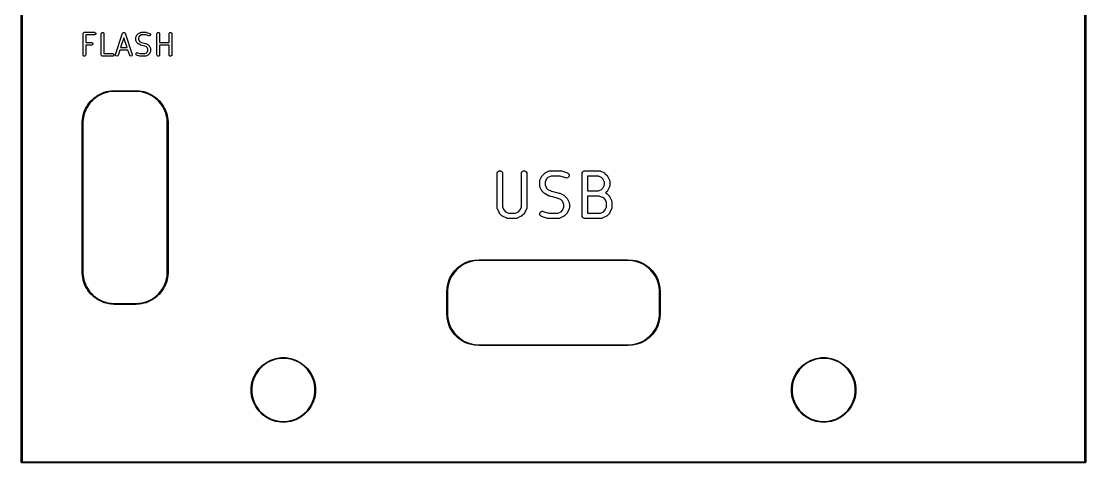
# Model space of a CAD drawing. Header units: inches. Extents: x 3.57 to 5.54, y -5.78 to -1.8.
# Drawn here: x 3.566 to 5.536, y -5.781 to -4.964 of the extents above; entities that cross this region are included whole.
import ezdxf

# ---------------------------------------------------------------- set-up
doc = ezdxf.new("R2010")
doc.units = ezdxf.units.IN
doc.header["$MEASUREMENT"] = 0
doc.layers.add('F.Silkscreen', color=41, linetype='CONTINUOUS', true_color=0xf2eda1)

msp = doc.modelspace()

# ---------------------------------------------------------------- linework, layer by layer
at = {"layer": 'F.Silkscreen', "linetype": 'CONTINUOUS'}
for p, q in [((3.5657, -5.78), (3.5657, -1.8036)), ((3.5672, -1.8044), (3.5672, -5.7793)), ((5.5342, -5.7793), (5.5342, -1.8044)), ((5.5357, -1.8036), (5.5357, -5.78)), ((3.68, -4.9872), (3.6802, -4.9863)), ((3.68, -5.0266), (3.68, -4.9872)), ((3.6802, -4.9863), (3.6815, -4.9849)), ((3.6815, -4.9849), (3.6824, -4.9847)), ((3.6824, -4.9847), (3.7012, -4.9847)), ((3.7012, -4.9897), (3.6849, -4.9897)), ((3.6849, -4.9897), (3.6849, -5.0035)), ((3.6849, -5.0035), (3.6956, -5.0035)), ((3.6956, -5.0035), (3.6965, -5.0037)), ((3.6965, -5.0037), (3.6978, -5.005)), ((3.7012, -4.9847), (3.7021, -4.9849)), ((3.7021, -4.9895), (3.7012, -4.9897)), ((3.7021, -4.9849), (3.7034, -4.9863)), ((3.7034, -4.9882), (3.7021, -4.9895)), ((3.7034, -4.9863), (3.7034, -4.9882)), ((3.7137, -4.9872), (3.7139, -4.9863)), ((3.7137, -5.0266), (3.7137, -4.9872)), ((3.7139, -4.9863), (3.7152, -4.9849)), ((3.7152, -4.9849), (3.7171, -4.9849)), ((3.7171, -4.9849), (3.7184, -4.9863)), ((3.7184, -4.9863), (3.7186, -4.9872)), ((3.7186, -4.9872), (3.7186, -5.0241)), ((3.7401, -5.0258), (3.7532, -4.9864)), ((3.7555, -4.995), (3.7496, -5.0129)), ((3.7532, -4.9864), (3.7537, -4.9856)), ((3.7537, -4.9856), (3.7539, -4.9855)), ((3.7539, -4.9854), (3.7547, -4.9851)), ((3.7539, -4.9855), (3.7539, -4.9854)), ((3.7547, -4.9851), (3.7554, -4.9848)), ((3.7554, -4.9848), (3.7555, -4.9848)), ((3.7555, -4.9848), (3.7557, -4.9848)), ((3.7615, -5.0129), (3.7555, -4.995)), ((3.7557, -4.9848), (3.7564, -4.9851)), ((3.7564, -4.9851), (3.7572, -4.9854)), ((3.7572, -4.9854), (3.7572, -4.9855)), ((3.7572, -4.9855), (3.7574, -4.9856)), ((3.7574, -4.9856), (3.7579, -4.9864)), ((3.7579, -4.9864), (3.771, -5.0258)), ((3.7775, -4.9945), (3.7776, -4.9942)), ((3.7775, -4.9946), (3.7775, -4.9945)), ((3.7775, -4.9947), (3.7775, -4.9946)), ((3.7775, -4.9985), (3.7775, -4.9947)), ((3.7775, -4.9986), (3.7775, -4.9985)), ((3.7776, -4.999), (3.7775, -4.9986)), ((3.7775, -4.9986), (3.7775, -4.9986)), ((3.7776, -4.9938), (3.7777, -4.9937)), ((3.7776, -4.9942), (3.7776, -4.9938)), ((3.7776, -4.9994), (3.7776, -4.999)), ((3.7777, -4.9994), (3.7776, -4.9994)), ((3.7777, -4.9936), (3.7796, -4.9899)), ((3.7777, -4.9937), (3.7777, -4.9936)), ((3.7777, -4.9996), (3.7777, -4.9994)), ((3.7796, -5.0033), (3.7777, -4.9996)), ((3.7796, -4.9899), (3.7798, -4.9895)), ((3.7798, -5.0036), (3.7796, -5.0033)), ((3.7798, -4.9895), (3.7801, -4.9892)), ((3.7801, -5.0039), (3.7798, -5.0036)), ((3.7801, -4.9892), (3.7819, -4.9873)), ((3.7819, -4.9873), (3.7823, -4.9871)), ((3.7823, -4.9871), (3.7826, -4.9869)), ((3.7838, -4.9924), (3.7824, -4.9953)), ((3.7824, -4.9953), (3.7824, -4.9979)), ((3.7824, -4.9979), (3.7838, -5.0008)), ((3.7826, -4.9869), (3.7863, -4.985)), ((3.7851, -4.9911), (3.7838, -4.9924)), ((3.7838, -5.0008), (3.7851, -5.0021)), ((3.788, -4.9897), (3.7851, -4.9911)), ((3.7851, -5.0021), (3.7883, -5.0036)), ((3.7863, -4.985), (3.7864, -4.985)), ((3.7864, -4.985), (3.7865, -4.9849)), ((3.7865, -4.9849), (3.7869, -4.9849)), ((3.7869, -4.9849), (3.7872, -4.9848)), ((3.7872, -4.9848), (3.7873, -4.9848)), ((3.7873, -4.9848), (3.7874, -4.9847)), ((3.7874, -4.9847), (3.7968, -4.9847)), ((3.7964, -4.9897), (3.788, -4.9897)), ((3.7883, -5.0036), (3.7955, -5.0054)), ((3.8016, -4.9914), (3.7964, -4.9897)), ((3.7968, -4.9847), (3.7972, -4.9848)), ((3.7972, -4.9848), (3.7976, -4.9849)), ((3.7976, -4.9849), (3.8032, -4.9867)), ((3.8026, -4.9915), (3.8016, -4.9914)), ((3.8043, -4.9907), (3.8026, -4.9915)), ((3.8032, -4.9867), (3.804, -4.9872)), ((3.804, -4.9872), (3.8049, -4.9889)), ((3.8049, -4.9889), (3.8043, -4.9907)), ((3.8168, -4.9872), (3.817, -4.9863)), ((3.8168, -5.0266), (3.8168, -4.9872)), ((3.817, -4.9863), (3.8183, -4.9849)), ((3.8183, -4.9849), (3.8202, -4.9849)), ((3.8202, -4.9849), (3.8216, -4.9863)), ((3.8216, -4.9863), (3.8217, -4.9872)), ((3.8217, -4.9872), (3.8217, -5.0035)), ((3.8217, -5.0035), (3.8393, -5.0035)), ((3.8393, -4.9872), (3.8395, -4.9863)), ((3.8393, -5.0035), (3.8393, -4.9872)), ((3.8395, -4.9863), (3.8408, -4.9849)), ((3.8408, -4.9849), (3.8427, -4.9849)), ((3.8427, -4.9849), (3.8441, -4.9863)), ((3.8441, -4.9863), (3.8442, -4.9872)), ((3.8442, -4.9872), (3.8442, -5.0266)), ((3.6956, -5.0084), (3.6849, -5.0084)), ((3.6849, -5.0084), (3.6849, -5.0266)), ((3.6965, -5.0082), (3.6956, -5.0084)), ((3.6978, -5.0069), (3.6965, -5.0082)), ((3.6978, -5.005), (3.6978, -5.0069)), ((3.7479, -5.0178), (3.7448, -5.0274)), ((3.7631, -5.0178), (3.7479, -5.0178)), ((3.7496, -5.0129), (3.7615, -5.0129)), ((3.7663, -5.0274), (3.7631, -5.0178)), ((3.7775, -5.0249), (3.7781, -5.0231)), ((3.7781, -5.0231), (3.7797, -5.0223)), ((3.7797, -5.0223), (3.7807, -5.0224)), ((3.7819, -5.0058), (3.7801, -5.0039)), ((3.7807, -5.0224), (3.7859, -5.0241)), ((3.7823, -5.006), (3.7819, -5.0058)), ((3.7826, -5.0063), (3.7823, -5.006)), ((3.7863, -5.0082), (3.7826, -5.0063)), ((3.7866, -5.0082), (3.7863, -5.0082)), ((3.7868, -5.0083), (3.7866, -5.0082)), ((3.7941, -5.0102), (3.7868, -5.0083)), ((3.7972, -5.0117), (3.7941, -5.0102)), ((3.7943, -5.0241), (3.7972, -5.0227)), ((3.7955, -5.0054), (3.7958, -5.0056)), ((3.7958, -5.0056), (3.796, -5.0056)), ((3.796, -5.0056), (3.7998, -5.0075)), ((3.7985, -5.013), (3.7972, -5.0117)), ((3.7972, -5.0227), (3.7985, -5.0214)), ((3.8, -5.0159), (3.7985, -5.013)), ((3.7985, -5.0214), (3.8, -5.0185)), ((3.7998, -5.0075), (3.8001, -5.0077)), ((3.8, -5.0185), (3.8, -5.0159)), ((3.8001, -5.0077), (3.8004, -5.008)), ((3.8004, -5.008), (3.8023, -5.0098)), ((3.8023, -5.0098), (3.8025, -5.0102)), ((3.8025, -5.0102), (3.8027, -5.0105)), ((3.8027, -5.0105), (3.8046, -5.0142)), ((3.8046, -5.0202), (3.8027, -5.0239)), ((3.8046, -5.0142), (3.8046, -5.0143)), ((3.8046, -5.0143), (3.8047, -5.0144)), ((3.8047, -5.02), (3.8046, -5.0201)), ((3.8046, -5.0201), (3.8046, -5.0202)), ((3.8047, -5.0144), (3.8048, -5.0148)), ((3.8048, -5.0196), (3.8047, -5.02)), ((3.8048, -5.0148), (3.8049, -5.0152)), ((3.8049, -5.0193), (3.8048, -5.0196)), ((3.8049, -5.0152), (3.8049, -5.0152)), ((3.8049, -5.0152), (3.8049, -5.0153)), ((3.8049, -5.0153), (3.8049, -5.0191)), ((3.8049, -5.0191), (3.8049, -5.0192)), ((3.8049, -5.0192), (3.8049, -5.0193)), ((3.8393, -5.0084), (3.8217, -5.0084)), ((3.8217, -5.0084), (3.8217, -5.0266)), ((3.8393, -5.0266), (3.8393, -5.0084)), ((3.6802, -5.0275), (3.68, -5.0266)), ((3.6815, -5.0289), (3.6802, -5.0275)), ((3.6834, -5.0289), (3.6815, -5.0289)), ((3.6847, -5.0275), (3.6834, -5.0289)), ((3.6849, -5.0266), (3.6847, -5.0275)), ((3.7139, -5.0275), (3.7137, -5.0266)), ((3.7152, -5.0289), (3.7139, -5.0275)), ((3.7162, -5.029), (3.7152, -5.0289)), ((3.7349, -5.029), (3.7162, -5.029)), ((3.7186, -5.0241), (3.7349, -5.0241)), ((3.7349, -5.0241), (3.7359, -5.0243)), ((3.7359, -5.0289), (3.7349, -5.029)), ((3.7359, -5.0243), (3.7372, -5.0256)), ((3.7372, -5.0275), (3.7359, -5.0289)), ((3.7372, -5.0256), (3.7372, -5.0275)), ((3.74, -5.0268), (3.7401, -5.0258)), ((3.7408, -5.0284), (3.74, -5.0268)), ((3.7426, -5.029), (3.7408, -5.0284)), ((3.7443, -5.0282), (3.7426, -5.029)), ((3.7448, -5.0274), (3.7443, -5.0282)), ((3.7668, -5.0282), (3.7663, -5.0274)), ((3.7685, -5.029), (3.7668, -5.0282)), ((3.7703, -5.0284), (3.7685, -5.029)), ((3.7711, -5.0268), (3.7703, -5.0284)), ((3.771, -5.0258), (3.7711, -5.0268)), ((3.7783, -5.0266), (3.7775, -5.0249)), ((3.7791, -5.027), (3.7783, -5.0266)), ((3.7848, -5.0289), (3.7791, -5.027)), ((3.7852, -5.029), (3.7848, -5.0289)), ((3.7855, -5.029), (3.7852, -5.029)), ((3.7949, -5.029), (3.7855, -5.029)), ((3.7859, -5.0241), (3.7943, -5.0241)), ((3.795, -5.029), (3.7949, -5.029)), ((3.7951, -5.029), (3.795, -5.029)), ((3.7955, -5.0289), (3.7951, -5.029)), ((3.7959, -5.0289), (3.7955, -5.0289)), ((3.796, -5.0288), (3.7959, -5.0288)), ((3.7959, -5.0288), (3.7959, -5.0289)), ((3.7998, -5.0269), (3.796, -5.0288)), ((3.8001, -5.0267), (3.7998, -5.0269)), ((3.8004, -5.0264), (3.8001, -5.0267)), ((3.8023, -5.0246), (3.8004, -5.0264)), ((3.8025, -5.0242), (3.8023, -5.0246)), ((3.8027, -5.0239), (3.8025, -5.0242)), ((3.817, -5.0275), (3.8168, -5.0266)), ((3.8183, -5.0289), (3.817, -5.0275)), ((3.8202, -5.0289), (3.8183, -5.0289)), ((3.8216, -5.0275), (3.8202, -5.0289)), ((3.8217, -5.0266), (3.8216, -5.0275)), ((3.8395, -5.0275), (3.8393, -5.0266)), ((3.8408, -5.0289), (3.8395, -5.0275)), ((3.8427, -5.0289), (3.8408, -5.0289)), ((3.8441, -5.0275), (3.8427, -5.0289)), ((3.8442, -5.0266), (3.8441, -5.0275)), ((3.7041, -5.1033), (3.7076, -5.101)), ((3.7084, -5.1023), (3.7049, -5.1045)), ((3.7076, -5.101), (3.7077, -5.101)), ((3.7077, -5.101), (3.7114, -5.099)), ((3.7077, -5.101), (3.7077, -5.101)), ((3.7121, -5.1003), (3.7084, -5.1023)), ((3.7114, -5.0989), (3.7153, -5.0972)), ((3.7114, -5.099), (3.7114, -5.0989)), ((3.7114, -5.099), (3.7114, -5.099)), ((3.7159, -5.0986), (3.7121, -5.1003)), ((3.7153, -5.0972), (3.7193, -5.0957)), ((3.7153, -5.0972), (3.7153, -5.0972)), ((3.7153, -5.0972), (3.7153, -5.0972)), ((3.7198, -5.0971), (3.7159, -5.0986)), ((3.7193, -5.0957), (3.7234, -5.0945)), ((3.7193, -5.0957), (3.7193, -5.0957)), ((3.7193, -5.0957), (3.7193, -5.0957)), ((3.7238, -5.0959), (3.7198, -5.0971)), ((3.7234, -5.0945), (3.7275, -5.0936)), ((3.7234, -5.0945), (3.7234, -5.0945)), ((3.7234, -5.0945), (3.7234, -5.0945)), ((3.7278, -5.0951), (3.7238, -5.0959)), ((3.7275, -5.0936), (3.7276, -5.0936)), ((3.7276, -5.0936), (3.7318, -5.093)), ((3.7276, -5.0936), (3.7276, -5.0936)), ((3.732, -5.0945), (3.7278, -5.0951)), ((3.7318, -5.093), (3.736, -5.0927)), ((3.7318, -5.093), (3.7318, -5.093)), ((3.7318, -5.093), (3.7318, -5.093)), ((3.7361, -5.0942), (3.732, -5.0945)), ((3.736, -5.0927), (3.7361, -5.0927)), ((3.7361, -5.0927), (3.7361, -5.0927)), ((3.7361, -5.0927), (3.7382, -5.0927)), ((3.7382, -5.0942), (3.7361, -5.0942)), ((3.7382, -5.0927), (3.7382, -5.0927)), ((3.7382, -5.0927), (3.7382, -5.0927)), ((3.7382, -5.0927), (3.7776, -5.0927)), ((3.7776, -5.0942), (3.7382, -5.0942)), ((3.7776, -5.0927), (3.7776, -5.0927)), ((3.7776, -5.0927), (3.7797, -5.0927)), ((3.7776, -5.0927), (3.7776, -5.0927)), ((3.7796, -5.0942), (3.7776, -5.0942)), ((3.7838, -5.0945), (3.7796, -5.0942)), ((3.7797, -5.0927), (3.7797, -5.0927)), ((3.7797, -5.0927), (3.7797, -5.0927)), ((3.7797, -5.0927), (3.7839, -5.093)), ((3.7879, -5.0951), (3.7838, -5.0945)), ((3.7839, -5.093), (3.784, -5.093)), ((3.784, -5.093), (3.784, -5.093)), ((3.784, -5.093), (3.7882, -5.0936)), ((3.792, -5.0959), (3.7879, -5.0951)), ((3.7882, -5.0936), (3.7882, -5.0936)), ((3.7882, -5.0936), (3.7882, -5.0936)), ((3.7882, -5.0936), (3.7923, -5.0945)), ((3.796, -5.0971), (3.792, -5.0959)), ((3.7923, -5.0945), (3.7924, -5.0945)), ((3.7924, -5.0945), (3.7924, -5.0945)), ((3.7924, -5.0945), (3.7964, -5.0957)), ((3.7999, -5.0986), (3.796, -5.0971)), ((3.7964, -5.0957), (3.7964, -5.0957)), ((3.7964, -5.0957), (3.7965, -5.0957)), ((3.7965, -5.0957), (3.8004, -5.0972)), ((3.8037, -5.1003), (3.7999, -5.0986)), ((3.8004, -5.0972), (3.8005, -5.0972)), ((3.8005, -5.0972), (3.8005, -5.0972)), ((3.8005, -5.0972), (3.8043, -5.0989)), ((3.8073, -5.1023), (3.8037, -5.1003)), ((3.8043, -5.0989), (3.8043, -5.099)), ((3.8043, -5.099), (3.8044, -5.099)), ((3.8044, -5.099), (3.8081, -5.101)), ((3.8108, -5.1045), (3.8073, -5.1023)), ((3.8081, -5.101), (3.8081, -5.101)), ((3.8081, -5.101), (3.8081, -5.101)), ((3.8081, -5.101), (3.8117, -5.1033)), ((3.6847, -5.1257), (3.6867, -5.122)), ((3.6867, -5.122), (3.6867, -5.1219)), ((3.6867, -5.1219), (3.6868, -5.1219)), ((3.6868, -5.1219), (3.689, -5.1184)), ((3.6903, -5.1192), (3.688, -5.1227)), ((3.689, -5.1184), (3.6891, -5.1183)), ((3.6891, -5.1183), (3.6916, -5.1149)), ((3.6891, -5.1183), (3.6891, -5.1183)), ((3.6928, -5.1159), (3.6903, -5.1192)), ((3.6916, -5.1149), (3.6944, -5.1117)), ((3.6916, -5.1149), (3.6916, -5.1149)), ((3.6916, -5.1149), (3.6916, -5.1149)), ((3.6955, -5.1127), (3.6928, -5.1159)), ((3.6944, -5.1117), (3.6974, -5.1087)), ((3.6944, -5.1117), (3.6944, -5.1117)), ((3.6944, -5.1117), (3.6944, -5.1117)), ((3.6984, -5.1098), (3.6955, -5.1127)), ((3.6974, -5.1087), (3.7006, -5.1059)), ((3.6974, -5.1087), (3.6974, -5.1087)), ((3.6974, -5.1087), (3.6974, -5.1087)), ((3.7016, -5.107), (3.6984, -5.1098)), ((3.7006, -5.1059), (3.7007, -5.1059)), ((3.7007, -5.1059), (3.704, -5.1033)), ((3.7007, -5.1059), (3.7007, -5.1059)), ((3.7049, -5.1045), (3.7016, -5.107)), ((3.704, -5.1033), (3.7041, -5.1033)), ((3.7041, -5.1033), (3.7041, -5.1033)), ((3.8142, -5.107), (3.8108, -5.1045)), ((3.8117, -5.1033), (3.8117, -5.1033)), ((3.8117, -5.1033), (3.8117, -5.1033)), ((3.8117, -5.1033), (3.8151, -5.1059)), ((3.8173, -5.1098), (3.8142, -5.107)), ((3.8151, -5.1059), (3.8151, -5.1059)), ((3.8151, -5.1059), (3.8151, -5.1059)), ((3.8151, -5.1059), (3.8183, -5.1087)), ((3.8202, -5.1127), (3.8173, -5.1098)), ((3.8183, -5.1087), (3.8183, -5.1087)), ((3.8183, -5.1087), (3.8183, -5.1087)), ((3.8183, -5.1087), (3.8213, -5.1117)), ((3.823, -5.1159), (3.8202, -5.1127)), ((3.8213, -5.1117), (3.8213, -5.1117)), ((3.8213, -5.1117), (3.8214, -5.1117)), ((3.8214, -5.1117), (3.8241, -5.1149)), ((3.8255, -5.1192), (3.823, -5.1159)), ((3.8241, -5.1149), (3.8241, -5.1149)), ((3.8241, -5.1149), (3.8242, -5.1149)), ((3.8242, -5.1149), (3.8267, -5.1183)), ((3.8277, -5.1227), (3.8255, -5.1192)), ((3.8267, -5.1183), (3.8267, -5.1183)), ((3.8267, -5.1183), (3.8267, -5.1184)), ((3.8267, -5.1184), (3.829, -5.1219)), ((3.829, -5.1219), (3.829, -5.1219)), ((3.829, -5.1219), (3.829, -5.122)), ((3.829, -5.122), (3.831, -5.1257)), ((3.6793, -5.1418), (3.6802, -5.1377)), ((3.6802, -5.1376), (3.6814, -5.1336)), ((3.6802, -5.1377), (3.6802, -5.1376)), ((3.6802, -5.1377), (3.6802, -5.1377)), ((3.6817, -5.138), (3.6808, -5.1421)), ((3.6814, -5.1335), (3.6829, -5.1296)), ((3.6814, -5.1336), (3.6814, -5.1335)), ((3.6814, -5.1336), (3.6814, -5.1336)), ((3.6828, -5.134), (3.6817, -5.138)), ((3.6843, -5.1301), (3.6828, -5.134)), ((3.6829, -5.1295), (3.6847, -5.1257)), ((3.6829, -5.1296), (3.6829, -5.1295)), ((3.6829, -5.1296), (3.6829, -5.1296)), ((3.686, -5.1263), (3.6843, -5.1301)), ((3.6847, -5.1257), (3.6847, -5.1257)), ((3.6847, -5.1257), (3.6847, -5.1257)), ((3.688, -5.1227), (3.686, -5.1263)), ((3.8297, -5.1263), (3.8277, -5.1227)), ((3.8314, -5.1301), (3.8297, -5.1263)), ((3.831, -5.1257), (3.8311, -5.1257)), ((3.8311, -5.1257), (3.8311, -5.1257)), ((3.8311, -5.1257), (3.8328, -5.1295)), ((3.8329, -5.134), (3.8314, -5.1301)), ((3.8328, -5.1295), (3.8328, -5.1296)), ((3.8328, -5.1296), (3.8328, -5.1296)), ((3.8328, -5.1296), (3.8343, -5.1335)), ((3.8341, -5.138), (3.8329, -5.134)), ((3.835, -5.1421), (3.8341, -5.138)), ((3.8343, -5.1335), (3.8343, -5.1336)), ((3.8343, -5.1336), (3.8343, -5.1336)), ((3.8343, -5.1336), (3.8355, -5.1376)), ((3.8355, -5.1376), (3.8355, -5.1377)), ((3.8355, -5.1377), (3.8355, -5.1377)), ((3.8355, -5.1377), (3.8364, -5.1418)), ((3.6784, -5.1503), (3.6787, -5.1461)), ((3.6784, -5.1524), (3.6784, -5.1503)), ((3.6784, -5.1503), (3.6784, -5.1503)), ((3.6784, -5.1503), (3.6784, -5.1503)), ((3.6784, -5.1525), (3.6784, -5.1524)), ((3.6784, -5.428), (3.6784, -5.1525)), ((3.6784, -5.1525), (3.6784, -5.1525)), ((3.6787, -5.146), (3.6793, -5.1419)), ((3.6787, -5.1461), (3.6787, -5.146)), ((3.6787, -5.1461), (3.6787, -5.1461)), ((3.6793, -5.1419), (3.6793, -5.1418)), ((3.6793, -5.1418), (3.6793, -5.1418)), ((3.6802, -5.1462), (3.6799, -5.1504)), ((3.6799, -5.1504), (3.6799, -5.1525)), ((3.6799, -5.1525), (3.6799, -5.428)), ((3.6808, -5.1421), (3.6802, -5.1462)), ((3.8355, -5.1462), (3.835, -5.1421)), ((3.8358, -5.1504), (3.8355, -5.1462)), ((3.8359, -5.1525), (3.8358, -5.1504)), ((3.8359, -5.428), (3.8359, -5.1525)), ((3.8364, -5.1418), (3.8364, -5.1418)), ((3.8364, -5.1418), (3.8364, -5.1419)), ((3.8364, -5.1419), (3.837, -5.146)), ((3.837, -5.146), (3.837, -5.1461)), ((3.837, -5.1461), (3.837, -5.1461)), ((3.837, -5.1461), (3.8373, -5.1503)), ((3.8373, -5.1503), (3.8373, -5.1503)), ((3.8373, -5.1503), (3.8373, -5.1503)), ((3.8373, -5.1503), (3.8374, -5.1524)), ((3.8374, -5.1524), (3.8374, -5.1525)), ((3.8374, -5.1525), (3.8374, -5.1525)), ((3.8374, -5.1525), (3.8374, -5.428)), ((4.4464, -5.2456), (4.4465, -5.2446)), ((4.4464, -5.3093), (4.4464, -5.2456)), ((4.4465, -5.2446), (4.4472, -5.2428)), ((4.4472, -5.2428), (4.4486, -5.2415)), ((4.4486, -5.2415), (4.4504, -5.2408)), ((4.4504, -5.2408), (4.4523, -5.2408)), ((4.4523, -5.2408), (4.4541, -5.2415)), ((4.4541, -5.2415), (4.4554, -5.2428)), ((4.4554, -5.2428), (4.4562, -5.2446)), ((4.4562, -5.2446), (4.4562, -5.2456)), ((4.4562, -5.2456), (4.4562, -5.3082)), ((4.4914, -5.2456), (4.4915, -5.2446)), ((4.4914, -5.3082), (4.4914, -5.2456)), ((4.4915, -5.2446), (4.4922, -5.2428)), ((4.4922, -5.2428), (4.4936, -5.2415)), ((4.4936, -5.2415), (4.4954, -5.2408)), ((4.4954, -5.2408), (4.4973, -5.2408)), ((4.4973, -5.2408), (4.4991, -5.2415)), ((4.4991, -5.2415), (4.5004, -5.2428)), ((4.5004, -5.2428), (4.5011, -5.2446)), ((4.5011, -5.2446), (4.5012, -5.2456)), ((4.5012, -5.2456), (4.5012, -5.3093)), ((4.5251, -5.2606), (4.5252, -5.2596)), ((4.5252, -5.2596), (4.5253, -5.2595)), ((4.5253, -5.2593), (4.5257, -5.2584)), ((4.5253, -5.2595), (4.5253, -5.2593)), ((4.5257, -5.2584), (4.5294, -5.2509)), ((4.5294, -5.2509), (4.5297, -5.2505)), ((4.5297, -5.2503), (4.5298, -5.2502)), ((4.5297, -5.2505), (4.5297, -5.2503)), ((4.5298, -5.2502), (4.5299, -5.2501)), ((4.5299, -5.2501), (4.53, -5.25)), ((4.53, -5.25), (4.5303, -5.2496)), ((4.5303, -5.2496), (4.5341, -5.2458)), ((4.5341, -5.2458), (4.5345, -5.2455)), ((4.5345, -5.2454), (4.5347, -5.2453)), ((4.5345, -5.2455), (4.5345, -5.2454)), ((4.5347, -5.2453), (4.5348, -5.2452)), ((4.5348, -5.2452), (4.535, -5.2452)), ((4.535, -5.2452), (4.5354, -5.2449)), ((4.5379, -5.256), (4.535, -5.2617)), ((4.5354, -5.2449), (4.5429, -5.2412)), ((4.5405, -5.2534), (4.5379, -5.256)), ((4.5462, -5.2505), (4.5405, -5.2534)), ((4.5429, -5.2412), (4.5438, -5.2408)), ((4.5438, -5.2408), (4.5439, -5.2408)), ((4.5439, -5.2408), (4.5441, -5.2408)), ((4.5441, -5.2408), (4.5451, -5.2407)), ((4.5451, -5.2407), (4.5638, -5.2407)), ((4.563, -5.2505), (4.5462, -5.2505)), ((4.5735, -5.254), (4.563, -5.2505)), ((4.5638, -5.2407), (4.5643, -5.2407)), ((4.5643, -5.2407), (4.5644, -5.2407)), ((4.5644, -5.2407), (4.5646, -5.2407)), ((4.5646, -5.2407), (4.5648, -5.2408)), ((4.5648, -5.2408), (4.5649, -5.2408)), ((4.5649, -5.2408), (4.5654, -5.2409)), ((4.5654, -5.2409), (4.5766, -5.2447)), ((4.5744, -5.2542), (4.5735, -5.254)), ((4.5764, -5.2541), (4.5744, -5.2542)), ((4.5781, -5.2532), (4.5764, -5.2541)), ((4.5766, -5.2447), (4.5775, -5.2451)), ((4.5775, -5.2451), (4.5789, -5.2463)), ((4.5793, -5.2518), (4.5781, -5.2532)), ((4.5789, -5.2463), (4.5798, -5.248)), ((4.5799, -5.2499), (4.5793, -5.2518)), ((4.5798, -5.248), (4.5799, -5.2499)), ((4.6039, -5.2456), (4.604, -5.2446)), ((4.6039, -5.3243), (4.6039, -5.2456)), ((4.604, -5.2446), (4.6047, -5.2428)), ((4.6047, -5.2428), (4.6061, -5.2415)), ((4.6061, -5.2415), (4.6078, -5.2408)), ((4.6078, -5.2408), (4.6088, -5.2407)), ((4.6088, -5.2407), (4.6351, -5.2407)), ((4.6339, -5.2505), (4.6137, -5.2505)), ((4.6137, -5.2505), (4.6137, -5.2782)), ((4.6396, -5.2534), (4.6339, -5.2505)), ((4.6351, -5.2407), (4.636, -5.2408)), ((4.636, -5.2408), (4.6362, -5.2408)), ((4.6362, -5.2408), (4.6364, -5.2408)), ((4.6364, -5.2408), (4.6373, -5.2412)), ((4.6373, -5.2412), (4.6448, -5.2449)), ((4.6423, -5.256), (4.6396, -5.2534)), ((4.6451, -5.2617), (4.6423, -5.256)), ((4.6448, -5.2449), (4.6452, -5.2452)), ((4.6452, -5.2452), (4.6453, -5.2452)), ((4.6453, -5.2452), (4.6454, -5.2453)), ((4.6454, -5.2453), (4.6456, -5.2454)), ((4.6456, -5.2454), (4.6457, -5.2455)), ((4.6457, -5.2455), (4.646, -5.2458)), ((4.646, -5.2458), (4.6498, -5.2496)), ((4.6498, -5.2496), (4.6501, -5.25)), ((4.6501, -5.25), (4.6502, -5.2501)), ((4.6502, -5.2501), (4.6503, -5.2502)), ((4.6503, -5.2502), (4.6504, -5.2503)), ((4.6504, -5.2503), (4.6504, -5.2505)), ((4.6504, -5.2505), (4.6507, -5.2509)), ((4.6507, -5.2509), (4.6545, -5.2584)), ((4.6545, -5.2584), (4.6548, -5.2593)), ((4.6548, -5.2593), (4.6548, -5.2595)), ((4.6548, -5.2595), (4.6549, -5.2596)), ((4.6549, -5.2596), (4.655, -5.2606)), ((4.5251, -5.2681), (4.5251, -5.2606)), ((4.5252, -5.269), (4.5251, -5.2681)), ((4.5253, -5.2692), (4.5252, -5.269)), ((4.5253, -5.2694), (4.5253, -5.2692)), ((4.5257, -5.2703), (4.5253, -5.2694)), ((4.5294, -5.2778), (4.5257, -5.2703)), ((4.5297, -5.2782), (4.5294, -5.2778)), ((4.5297, -5.2783), (4.5297, -5.2782)), ((4.5298, -5.2784), (4.5297, -5.2783)), ((4.5299, -5.2786), (4.5298, -5.2784)), ((4.53, -5.2787), (4.5299, -5.2786)), ((4.5303, -5.2791), (4.53, -5.2787)), ((4.5341, -5.2828), (4.5303, -5.2791)), ((4.535, -5.2617), (4.535, -5.2669)), ((4.535, -5.2669), (4.5379, -5.2727)), ((4.5379, -5.2727), (4.5405, -5.2753)), ((4.5405, -5.2753), (4.5468, -5.2784)), ((4.5468, -5.2784), (4.5613, -5.2821)), ((4.6137, -5.2782), (4.6339, -5.2782)), ((4.6339, -5.2782), (4.6396, -5.2753)), ((4.6396, -5.2753), (4.6423, -5.2727)), ((4.6423, -5.2727), (4.6451, -5.2669)), ((4.6451, -5.2669), (4.6451, -5.2617)), ((4.6498, -5.2791), (4.647, -5.2819)), ((4.6501, -5.2787), (4.6498, -5.2791)), ((4.6502, -5.2786), (4.6501, -5.2787)), ((4.6503, -5.2784), (4.6502, -5.2786)), ((4.6504, -5.2783), (4.6503, -5.2784)), ((4.6507, -5.2778), (4.6504, -5.2782)), ((4.6504, -5.2782), (4.6504, -5.2783)), ((4.6545, -5.2703), (4.6507, -5.2778)), ((4.6548, -5.2694), (4.6545, -5.2703)), ((4.6549, -5.269), (4.6548, -5.2692)), ((4.6548, -5.2692), (4.6548, -5.2694)), ((4.655, -5.2681), (4.6549, -5.269)), ((4.655, -5.2606), (4.655, -5.2681)), ((4.5345, -5.2831), (4.5341, -5.2828)), ((4.5345, -5.2832), (4.5345, -5.2831)), ((4.5347, -5.2833), (4.5345, -5.2832)), ((4.5348, -5.2834), (4.5347, -5.2833)), ((4.535, -5.2835), (4.5348, -5.2834)), ((4.5354, -5.2837), (4.535, -5.2835)), ((4.5429, -5.2875), (4.5354, -5.2837)), ((4.543, -5.2875), (4.5429, -5.2875)), ((4.5429, -5.2875), (4.5429, -5.2875)), ((4.5434, -5.2877), (4.543, -5.2875)), ((4.5438, -5.2878), (4.5434, -5.2877)), ((4.5439, -5.2878), (4.5438, -5.2878)), ((4.5438, -5.2878), (4.5438, -5.2878)), ((4.5583, -5.2915), (4.5439, -5.2878)), ((4.5646, -5.2946), (4.5583, -5.2915)), ((4.5613, -5.2821), (4.5613, -5.2821)), ((4.5613, -5.2821), (4.5614, -5.2821)), ((4.5614, -5.2821), (4.5618, -5.2822)), ((4.5618, -5.2822), (4.5622, -5.2824)), ((4.5622, -5.2824), (4.5622, -5.2824)), ((4.5622, -5.2824), (4.5623, -5.2824)), ((4.5623, -5.2824), (4.5698, -5.2862)), ((4.5673, -5.2972), (4.5646, -5.2946)), ((4.5701, -5.303), (4.5673, -5.2972)), ((4.5698, -5.2862), (4.5702, -5.2864)), ((4.5702, -5.2864), (4.5703, -5.2865)), ((4.5703, -5.2865), (4.5704, -5.2866)), ((4.5704, -5.2866), (4.5706, -5.2867)), ((4.5706, -5.2867), (4.5707, -5.2868)), ((4.5707, -5.2868), (4.571, -5.2871)), ((4.571, -5.2871), (4.5748, -5.2908)), ((4.5748, -5.2908), (4.5751, -5.2912)), ((4.5751, -5.2912), (4.5752, -5.2913)), ((4.5752, -5.2913), (4.5753, -5.2915)), ((4.5753, -5.2915), (4.5754, -5.2916)), ((4.5754, -5.2916), (4.5755, -5.2917)), ((4.5755, -5.2917), (4.5757, -5.2921)), ((4.5757, -5.2921), (4.5795, -5.2996)), ((4.6343, -5.288), (4.6137, -5.288)), ((4.6137, -5.288), (4.6137, -5.3194)), ((4.6436, -5.2911), (4.6343, -5.288)), ((4.646, -5.2935), (4.6436, -5.2911)), ((4.6489, -5.2992), (4.646, -5.2935)), ((4.647, -5.2819), (4.6479, -5.2822)), ((4.6479, -5.2822), (4.6487, -5.2825)), ((4.6487, -5.2825), (4.6489, -5.2827)), ((4.6489, -5.2827), (4.649, -5.2827)), ((4.6489, -5.3082), (4.6489, -5.2992)), ((4.649, -5.2827), (4.6498, -5.2833)), ((4.6498, -5.2833), (4.6535, -5.2871)), ((4.6535, -5.2871), (4.6538, -5.2875)), ((4.6538, -5.2875), (4.6539, -5.2876)), ((4.6539, -5.2876), (4.654, -5.2877)), ((4.654, -5.2877), (4.6541, -5.2878)), ((4.6541, -5.2878), (4.6542, -5.288)), ((4.6542, -5.288), (4.6545, -5.2884)), ((4.6545, -5.2884), (4.6582, -5.2959)), ((4.6582, -5.2959), (4.6585, -5.2968)), ((4.6585, -5.2968), (4.6586, -5.297)), ((4.6586, -5.297), (4.6586, -5.2971)), ((4.6586, -5.2971), (4.6587, -5.2981)), ((4.6587, -5.2981), (4.6587, -5.3093)), ((4.4465, -5.3103), (4.4464, -5.3093)), ((4.4466, -5.3104), (4.4465, -5.3103)), ((4.4466, -5.3106), (4.4466, -5.3104)), ((4.4469, -5.3115), (4.4466, -5.3106)), ((4.4507, -5.319), (4.4469, -5.3115)), ((4.4562, -5.3082), (4.4591, -5.3139)), ((4.4591, -5.3139), (4.4617, -5.3165)), ((4.4617, -5.3165), (4.4675, -5.3194)), ((4.4802, -5.3194), (4.4859, -5.3165)), ((4.4859, -5.3165), (4.4885, -5.3139)), ((4.4885, -5.3139), (4.4914, -5.3082)), ((4.5007, -5.3115), (4.497, -5.319)), ((4.5011, -5.3106), (4.5007, -5.3115)), ((4.5012, -5.3093), (4.5011, -5.3103)), ((4.5011, -5.3103), (4.5011, -5.3104)), ((4.5011, -5.3104), (4.5011, -5.3106)), ((4.5252, -5.32), (4.5258, -5.3181)), ((4.5258, -5.3181), (4.527, -5.3167)), ((4.527, -5.3167), (4.5288, -5.3158)), ((4.5288, -5.3158), (4.5307, -5.3157)), ((4.5307, -5.3157), (4.5316, -5.3159)), ((4.5316, -5.3159), (4.5421, -5.3194)), ((4.5589, -5.3194), (4.5646, -5.3165)), ((4.5646, -5.3165), (4.5673, -5.3139)), ((4.5673, -5.3139), (4.5701, -5.3082)), ((4.5701, -5.3082), (4.5701, -5.303)), ((4.5795, -5.3115), (4.5757, -5.319)), ((4.5795, -5.2996), (4.5798, -5.3005)), ((4.5798, -5.3106), (4.5795, -5.3115)), ((4.5798, -5.3005), (4.5798, -5.3007)), ((4.5798, -5.3007), (4.5799, -5.3009)), ((4.5799, -5.3103), (4.5798, -5.3104)), ((4.5798, -5.3104), (4.5798, -5.3106)), ((4.5799, -5.3009), (4.58, -5.3018)), ((4.58, -5.3093), (4.5799, -5.3103)), ((4.58, -5.3018), (4.58, -5.3093)), ((4.6376, -5.3194), (4.6434, -5.3165)), ((4.6434, -5.3165), (4.646, -5.3139)), ((4.646, -5.3139), (4.6489, -5.3082)), ((4.6582, -5.3115), (4.6545, -5.319)), ((4.6585, -5.3106), (4.6582, -5.3115)), ((4.6586, -5.3104), (4.6585, -5.3106)), ((4.6587, -5.3093), (4.6586, -5.3103)), ((4.6586, -5.3103), (4.6586, -5.3104)), ((4.4509, -5.3194), (4.4507, -5.319)), ((4.451, -5.3196), (4.4509, -5.3194)), ((4.4511, -5.3197), (4.451, -5.3196)), ((4.4512, -5.3198), (4.4511, -5.3197)), ((4.4513, -5.3199), (4.4512, -5.3198)), ((4.4516, -5.3203), (4.4513, -5.3199)), ((4.4553, -5.3241), (4.4516, -5.3203)), ((4.4557, -5.3244), (4.4553, -5.3241)), ((4.4558, -5.3245), (4.4557, -5.3244)), ((4.456, -5.3246), (4.4558, -5.3245)), ((4.4561, -5.3247), (4.456, -5.3246)), ((4.4562, -5.3247), (4.4561, -5.3247)), ((4.4566, -5.325), (4.4562, -5.3247)), ((4.4641, -5.3287), (4.4566, -5.325)), ((4.465, -5.3291), (4.4641, -5.3287)), ((4.4652, -5.3291), (4.465, -5.3291)), ((4.4654, -5.3291), (4.4652, -5.3291)), ((4.4663, -5.3292), (4.4654, -5.3291)), ((4.4813, -5.3292), (4.4663, -5.3292)), ((4.4675, -5.3194), (4.4802, -5.3194)), ((4.4823, -5.3291), (4.4813, -5.3292)), ((4.4824, -5.3291), (4.4823, -5.3291)), ((4.4826, -5.3291), (4.4824, -5.3291)), ((4.4835, -5.3287), (4.4826, -5.3291)), ((4.491, -5.325), (4.4835, -5.3287)), ((4.4914, -5.3247), (4.491, -5.325)), ((4.4916, -5.3247), (4.4914, -5.3247)), ((4.4917, -5.3246), (4.4916, -5.3247)), ((4.4918, -5.3245), (4.4917, -5.3246)), ((4.4919, -5.3244), (4.4918, -5.3245)), ((4.4923, -5.3241), (4.4919, -5.3244)), ((4.4961, -5.3203), (4.4923, -5.3241)), ((4.4964, -5.3199), (4.4961, -5.3203)), ((4.4965, -5.3198), (4.4964, -5.3199)), ((4.4966, -5.3197), (4.4965, -5.3198)), ((4.4967, -5.3196), (4.4966, -5.3197)), ((4.497, -5.319), (4.4967, -5.3194)), ((4.4967, -5.3194), (4.4967, -5.3196)), ((4.5253, -5.3219), (4.5252, -5.32)), ((4.5262, -5.3236), (4.5253, -5.3219)), ((4.5276, -5.3248), (4.5262, -5.3236)), ((4.5285, -5.3252), (4.5276, -5.3248)), ((4.5398, -5.329), (4.5285, -5.3252)), ((4.5402, -5.3291), (4.5398, -5.329)), ((4.5404, -5.3291), (4.5402, -5.3291)), ((4.5405, -5.3292), (4.5404, -5.3291)), ((4.5407, -5.3292), (4.5405, -5.3292)), ((4.5408, -5.3292), (4.5407, -5.3292)), ((4.5413, -5.3292), (4.5408, -5.3292)), ((4.5601, -5.3292), (4.5413, -5.3292)), ((4.5421, -5.3194), (4.5589, -5.3194)), ((4.561, -5.3291), (4.5601, -5.3292)), ((4.5612, -5.3291), (4.561, -5.3291)), ((4.5614, -5.3291), (4.5612, -5.3291)), ((4.5623, -5.3287), (4.5614, -5.3291)), ((4.5698, -5.325), (4.5623, -5.3287)), ((4.5702, -5.3247), (4.5698, -5.325)), ((4.5703, -5.3247), (4.5702, -5.3247)), ((4.5704, -5.3246), (4.5703, -5.3247)), ((4.5706, -5.3245), (4.5704, -5.3246)), ((4.5707, -5.3244), (4.5706, -5.3245)), ((4.571, -5.3241), (4.5707, -5.3244)), ((4.5748, -5.3203), (4.571, -5.3241)), ((4.5751, -5.3199), (4.5748, -5.3203)), ((4.5752, -5.3198), (4.5751, -5.3199)), ((4.5753, -5.3197), (4.5752, -5.3198)), ((4.5754, -5.3196), (4.5753, -5.3197)), ((4.5755, -5.3194), (4.5754, -5.3196)), ((4.5757, -5.319), (4.5755, -5.3194)), ((4.604, -5.3253), (4.6039, -5.3243)), ((4.6047, -5.3271), (4.604, -5.3253)), ((4.6061, -5.3284), (4.6047, -5.3271)), ((4.6078, -5.3291), (4.6061, -5.3284)), ((4.6088, -5.3292), (4.6078, -5.3291)), ((4.6388, -5.3292), (4.6088, -5.3292)), ((4.6137, -5.3194), (4.6376, -5.3194)), ((4.6398, -5.3291), (4.6388, -5.3292)), ((4.6399, -5.3291), (4.6398, -5.3291)), ((4.6401, -5.3291), (4.6399, -5.3291)), ((4.641, -5.3287), (4.6401, -5.3291)), ((4.6485, -5.325), (4.641, -5.3287)), ((4.6489, -5.3247), (4.6485, -5.325)), ((4.649, -5.3247), (4.6489, -5.3247)), ((4.6492, -5.3246), (4.649, -5.3247)), ((4.6493, -5.3245), (4.6492, -5.3246)), ((4.6494, -5.3244), (4.6493, -5.3245)), ((4.6498, -5.3241), (4.6494, -5.3244)), ((4.6535, -5.3203), (4.6498, -5.3241)), ((4.6538, -5.3199), (4.6535, -5.3203)), ((4.6539, -5.3198), (4.6538, -5.3199)), ((4.654, -5.3197), (4.6539, -5.3198)), ((4.6541, -5.3196), (4.654, -5.3197)), ((4.6542, -5.3194), (4.6541, -5.3196)), ((4.6545, -5.319), (4.6542, -5.3194)), ((4.3737, -5.4199), (4.3806, -5.4147)), ((4.3849, -5.4138), (4.3779, -5.4183)), ((4.3806, -5.4147), (4.388, -5.4107)), ((4.3925, -5.4103), (4.3849, -5.4138)), ((4.388, -5.4107), (4.396, -5.4077)), ((4.4005, -5.4079), (4.3925, -5.4103)), ((4.396, -5.4077), (4.4044, -5.4059)), ((4.4087, -5.4068), (4.4005, -5.4079)), ((4.4044, -5.4059), (4.4129, -5.4053)), ((4.4129, -5.4068), (4.4087, -5.4068)), ((4.4129, -5.4053), (4.6885, -5.4053)), ((4.6885, -5.4068), (4.4129, -5.4068)), ((4.6885, -5.4053), (4.697, -5.4059)), ((4.6927, -5.4068), (4.6885, -5.4068)), ((4.7009, -5.4079), (4.6927, -5.4068)), ((4.697, -5.4059), (4.7053, -5.4077)), ((4.7089, -5.4103), (4.7009, -5.4079)), ((4.7053, -5.4077), (4.7133, -5.4107)), ((4.7165, -5.4138), (4.7089, -5.4103)), ((4.7133, -5.4107), (4.7208, -5.4147)), ((4.7235, -5.4183), (4.7165, -5.4138)), ((4.7208, -5.4147), (4.7276, -5.4199)), ((3.6784, -5.4281), (3.6784, -5.428)), ((3.6784, -5.428), (3.6784, -5.428)), ((3.6784, -5.4302), (3.6784, -5.4281)), ((3.6787, -5.4344), (3.6784, -5.4302)), ((3.6784, -5.4302), (3.6784, -5.4302)), ((3.6784, -5.4302), (3.6784, -5.4302)), ((3.6787, -5.4345), (3.6787, -5.4344)), ((3.6787, -5.4344), (3.6787, -5.4344)), ((3.6793, -5.4386), (3.6787, -5.4345)), ((3.6799, -5.428), (3.6799, -5.4301)), ((3.6799, -5.4301), (3.6802, -5.4343)), ((3.6802, -5.4343), (3.6808, -5.4384)), ((3.835, -5.4384), (3.8355, -5.4343)), ((3.8355, -5.4343), (3.8358, -5.4301)), ((3.8358, -5.4301), (3.8359, -5.428)), ((3.837, -5.4345), (3.8364, -5.4386)), ((3.8373, -5.4302), (3.837, -5.4344)), ((3.837, -5.4344), (3.837, -5.4344)), ((3.837, -5.4344), (3.837, -5.4345)), ((3.8374, -5.4281), (3.8373, -5.4302)), ((3.8373, -5.4302), (3.8373, -5.4302)), ((3.8373, -5.4302), (3.8373, -5.4302)), ((3.8374, -5.428), (3.8374, -5.428)), ((3.8374, -5.428), (3.8374, -5.4281)), ((4.3616, -5.437), (4.3581, -5.4446)), ((4.3585, -5.4402), (4.3626, -5.4327)), ((4.3661, -5.43), (4.3616, -5.437)), ((4.3626, -5.4327), (4.3677, -5.4259)), ((4.3716, -5.4237), (4.3661, -5.43)), ((4.3677, -5.4259), (4.3737, -5.4199)), ((4.3779, -5.4183), (4.3716, -5.4237)), ((4.7298, -5.4237), (4.7235, -5.4183)), ((4.7276, -5.4199), (4.7337, -5.4259)), ((4.7353, -5.43), (4.7298, -5.4237)), ((4.7337, -5.4259), (4.7388, -5.4327)), ((4.7398, -5.437), (4.7353, -5.43)), ((4.7388, -5.4327), (4.7429, -5.4402)), ((4.7433, -5.4446), (4.7398, -5.437)), ((3.6793, -5.4387), (3.6793, -5.4386)), ((3.6802, -5.4428), (3.6793, -5.4387)), ((3.6793, -5.4387), (3.6793, -5.4387)), ((3.6802, -5.4429), (3.6802, -5.4428)), ((3.6802, -5.4428), (3.6802, -5.4428)), ((3.6814, -5.4469), (3.6802, -5.4429)), ((3.6808, -5.4384), (3.6817, -5.4425)), ((3.6814, -5.447), (3.6814, -5.4469)), ((3.6814, -5.4469), (3.6814, -5.4469)), ((3.6829, -5.4509), (3.6814, -5.447)), ((3.6817, -5.4425), (3.6828, -5.4465)), ((3.6828, -5.4465), (3.6843, -5.4504)), ((3.6829, -5.451), (3.6829, -5.4509)), ((3.6829, -5.4509), (3.6829, -5.4509)), ((3.6847, -5.4548), (3.6829, -5.451)), ((3.6843, -5.4504), (3.686, -5.4542)), ((3.6867, -5.4585), (3.6847, -5.4548)), ((3.6847, -5.4548), (3.6847, -5.4548)), ((3.6847, -5.4548), (3.6847, -5.4548)), ((3.686, -5.4542), (3.688, -5.4578)), ((3.8277, -5.4578), (3.8297, -5.4542)), ((3.831, -5.4548), (3.829, -5.4585)), ((3.8297, -5.4542), (3.8314, -5.4504)), ((3.8311, -5.4548), (3.831, -5.4548)), ((3.8328, -5.451), (3.8311, -5.4548)), ((3.8311, -5.4548), (3.8311, -5.4548)), ((3.8314, -5.4504), (3.8329, -5.4465)), ((3.8343, -5.447), (3.8328, -5.4509)), ((3.8328, -5.4509), (3.8328, -5.4509)), ((3.8328, -5.4509), (3.8328, -5.451)), ((3.8329, -5.4465), (3.8341, -5.4425)), ((3.8341, -5.4425), (3.835, -5.4384)), ((3.8355, -5.4429), (3.8343, -5.4469)), ((3.8343, -5.4469), (3.8343, -5.4469)), ((3.8343, -5.4469), (3.8343, -5.447)), ((3.8364, -5.4387), (3.8355, -5.4428)), ((3.8355, -5.4428), (3.8355, -5.4428)), ((3.8355, -5.4428), (3.8355, -5.4429)), ((3.8364, -5.4386), (3.8364, -5.4387)), ((3.8364, -5.4387), (3.8364, -5.4387)), ((4.3531, -5.4651), (4.3537, -5.4565)), ((4.3537, -5.4565), (4.3555, -5.4482)), ((4.3558, -5.4526), (4.3546, -5.4609)), ((4.3555, -5.4482), (4.3585, -5.4402)), ((4.3581, -5.4446), (4.3558, -5.4526)), ((4.7429, -5.4402), (4.7459, -5.4482)), ((4.7456, -5.4526), (4.7433, -5.4446)), ((4.7468, -5.4609), (4.7456, -5.4526)), ((4.7459, -5.4482), (4.7477, -5.4565)), ((4.7477, -5.4565), (4.7483, -5.4651)), ((3.6867, -5.4586), (3.6867, -5.4585)), ((3.6868, -5.4586), (3.6867, -5.4586)), ((3.689, -5.4621), (3.6868, -5.4586)), ((3.688, -5.4578), (3.6903, -5.4613)), ((3.6891, -5.4622), (3.689, -5.4621)), ((3.6916, -5.4656), (3.6891, -5.4622)), ((3.6891, -5.4622), (3.6891, -5.4622)), ((3.6903, -5.4613), (3.6928, -5.4646)), ((3.6944, -5.4688), (3.6916, -5.4656)), ((3.6916, -5.4656), (3.6916, -5.4656)), ((3.6916, -5.4656), (3.6916, -5.4656)), ((3.6928, -5.4646), (3.6955, -5.4678)), ((3.6974, -5.4718), (3.6944, -5.4688)), ((3.6944, -5.4688), (3.6944, -5.4688)), ((3.6944, -5.4688), (3.6944, -5.4688)), ((3.6955, -5.4678), (3.6984, -5.4707)), ((3.7006, -5.4746), (3.6974, -5.4718)), ((3.6974, -5.4718), (3.6974, -5.4718)), ((3.6974, -5.4718), (3.6974, -5.4718)), ((3.6984, -5.4707), (3.7016, -5.4735)), ((3.7007, -5.4746), (3.7006, -5.4746)), ((3.704, -5.4772), (3.7007, -5.4746)), ((3.7007, -5.4746), (3.7007, -5.4746)), ((3.7016, -5.4735), (3.7049, -5.476)), ((3.7049, -5.476), (3.7084, -5.4782)), ((3.8073, -5.4782), (3.8108, -5.476)), ((3.8108, -5.476), (3.8142, -5.4735)), ((3.8151, -5.4746), (3.8117, -5.4772)), ((3.8142, -5.4735), (3.8173, -5.4707)), ((3.8183, -5.4718), (3.8151, -5.4746)), ((3.8151, -5.4746), (3.8151, -5.4746)), ((3.8151, -5.4746), (3.8151, -5.4746)), ((3.8173, -5.4707), (3.8202, -5.4678)), ((3.8213, -5.4688), (3.8183, -5.4718)), ((3.8183, -5.4718), (3.8183, -5.4718)), ((3.8183, -5.4718), (3.8183, -5.4718)), ((3.8202, -5.4678), (3.823, -5.4646)), ((3.8214, -5.4688), (3.8213, -5.4688)), ((3.8213, -5.4688), (3.8213, -5.4688)), ((3.8241, -5.4656), (3.8214, -5.4688)), ((3.823, -5.4646), (3.8255, -5.4613)), ((3.8242, -5.4656), (3.8241, -5.4656)), ((3.8241, -5.4656), (3.8241, -5.4656)), ((3.8267, -5.4622), (3.8242, -5.4656)), ((3.8255, -5.4613), (3.8277, -5.4578)), ((3.829, -5.4586), (3.8267, -5.4621)), ((3.8267, -5.4621), (3.8267, -5.4622)), ((3.8267, -5.4622), (3.8267, -5.4622)), ((3.829, -5.4585), (3.829, -5.4586)), ((3.829, -5.4586), (3.829, -5.4586)), ((4.3531, -5.5044), (4.3531, -5.4651)), ((4.3546, -5.4609), (4.3546, -5.4651)), ((4.3546, -5.4651), (4.3546, -5.5044)), ((4.7468, -5.4651), (4.7468, -5.4609)), ((4.7468, -5.5044), (4.7468, -5.4651)), ((4.7483, -5.4651), (4.7483, -5.5044)), ((3.7041, -5.4772), (3.704, -5.4772)), ((3.7076, -5.4795), (3.7041, -5.4772)), ((3.7041, -5.4772), (3.7041, -5.4772)), ((3.7077, -5.4795), (3.7076, -5.4795)), ((3.7114, -5.4815), (3.7077, -5.4795)), ((3.7077, -5.4795), (3.7077, -5.4795)), ((3.7084, -5.4782), (3.7121, -5.4802)), ((3.7114, -5.4816), (3.7114, -5.4815)), ((3.7114, -5.4815), (3.7114, -5.4815)), ((3.7153, -5.4833), (3.7114, -5.4816)), ((3.7121, -5.4802), (3.7159, -5.4819)), ((3.7193, -5.4848), (3.7153, -5.4833)), ((3.7153, -5.4833), (3.7153, -5.4833)), ((3.7153, -5.4833), (3.7153, -5.4833)), ((3.7159, -5.4819), (3.7198, -5.4834)), ((3.7234, -5.486), (3.7193, -5.4848)), ((3.7193, -5.4848), (3.7193, -5.4848)), ((3.7193, -5.4848), (3.7193, -5.4848)), ((3.7198, -5.4834), (3.7238, -5.4846)), ((3.7275, -5.4869), (3.7234, -5.486)), ((3.7234, -5.486), (3.7234, -5.486)), ((3.7234, -5.486), (3.7234, -5.486)), ((3.7238, -5.4846), (3.7278, -5.4854)), ((3.7276, -5.4869), (3.7275, -5.4869)), ((3.7318, -5.4875), (3.7276, -5.4869)), ((3.7276, -5.4869), (3.7276, -5.4869)), ((3.7278, -5.4854), (3.732, -5.486)), ((3.736, -5.4878), (3.7318, -5.4875)), ((3.7318, -5.4875), (3.7318, -5.4875)), ((3.7318, -5.4875), (3.7318, -5.4875)), ((3.732, -5.486), (3.7361, -5.4863)), ((3.7361, -5.4878), (3.736, -5.4878)), ((3.7361, -5.4863), (3.7382, -5.4864)), ((3.7382, -5.4879), (3.7361, -5.4878)), ((3.7361, -5.4878), (3.7361, -5.4878)), ((3.7382, -5.4864), (3.7776, -5.4864)), ((3.7776, -5.4879), (3.7382, -5.4879)), ((3.7382, -5.4879), (3.7382, -5.4879)), ((3.7382, -5.4879), (3.7382, -5.4879)), ((3.7776, -5.4864), (3.7796, -5.4863)), ((3.7797, -5.4878), (3.7776, -5.4879)), ((3.7776, -5.4879), (3.7776, -5.4879)), ((3.7776, -5.4879), (3.7776, -5.4879)), ((3.7796, -5.4863), (3.7838, -5.486)), ((3.7839, -5.4875), (3.7797, -5.4878)), ((3.7797, -5.4878), (3.7797, -5.4878)), ((3.7797, -5.4878), (3.7797, -5.4878)), ((3.7838, -5.486), (3.7879, -5.4854)), ((3.784, -5.4875), (3.7839, -5.4875)), ((3.7882, -5.4869), (3.784, -5.4875)), ((3.784, -5.4875), (3.784, -5.4875)), ((3.7879, -5.4854), (3.792, -5.4846)), ((3.7923, -5.486), (3.7882, -5.4869)), ((3.7882, -5.4869), (3.7882, -5.4869)), ((3.7882, -5.4869), (3.7882, -5.4869)), ((3.792, -5.4846), (3.796, -5.4834)), ((3.7924, -5.486), (3.7923, -5.486)), ((3.7964, -5.4848), (3.7924, -5.486)), ((3.7924, -5.486), (3.7924, -5.486)), ((3.796, -5.4834), (3.7999, -5.4819)), ((3.7965, -5.4848), (3.7964, -5.4848)), ((3.7964, -5.4848), (3.7964, -5.4848)), ((3.8004, -5.4833), (3.7965, -5.4848)), ((3.7999, -5.4819), (3.8037, -5.4802)), ((3.8005, -5.4833), (3.8004, -5.4833)), ((3.8043, -5.4816), (3.8005, -5.4833)), ((3.8005, -5.4833), (3.8005, -5.4833)), ((3.8037, -5.4802), (3.8073, -5.4782)), ((3.8044, -5.4815), (3.8043, -5.4815)), ((3.8043, -5.4815), (3.8043, -5.4816)), ((3.8081, -5.4795), (3.8044, -5.4815)), ((3.8117, -5.4772), (3.8081, -5.4795)), ((3.8081, -5.4795), (3.8081, -5.4795)), ((3.8081, -5.4795), (3.8081, -5.4795)), ((3.8117, -5.4772), (3.8117, -5.4772)), ((3.8117, -5.4772), (3.8117, -5.4772)), ((4.3537, -5.5129), (4.3531, -5.5044)), ((4.3555, -5.5213), (4.3537, -5.5129)), ((4.3546, -5.5044), (4.3546, -5.5086)), ((4.3546, -5.5086), (4.3558, -5.5169)), ((4.7456, -5.5169), (4.7468, -5.5086)), ((4.7477, -5.5129), (4.7459, -5.5213)), ((4.7468, -5.5086), (4.7468, -5.5044)), ((4.7483, -5.5044), (4.7477, -5.5129)), ((4.3585, -5.5293), (4.3555, -5.5213)), ((4.3558, -5.5169), (4.3581, -5.5249)), ((4.3581, -5.5249), (4.3616, -5.5324)), ((4.3626, -5.5368), (4.3585, -5.5293)), ((4.3616, -5.5324), (4.3661, -5.5395)), ((4.7353, -5.5395), (4.7398, -5.5324)), ((4.7429, -5.5293), (4.7388, -5.5368)), ((4.7398, -5.5324), (4.7433, -5.5249)), ((4.7459, -5.5213), (4.7429, -5.5293)), ((4.7433, -5.5249), (4.7456, -5.5169)), ((4.3677, -5.5436), (4.3626, -5.5368)), ((4.3661, -5.5395), (4.3716, -5.5458)), ((4.3737, -5.5496), (4.3677, -5.5436)), ((4.3716, -5.5458), (4.3779, -5.5512)), ((4.3806, -5.5547), (4.3737, -5.5496)), ((4.3779, -5.5512), (4.3849, -5.5557)), ((4.388, -5.5588), (4.3806, -5.5547)), ((4.7208, -5.5547), (4.7133, -5.5588)), ((4.7165, -5.5557), (4.7235, -5.5512)), ((4.7276, -5.5496), (4.7208, -5.5547)), ((4.7235, -5.5512), (4.7298, -5.5458)), ((4.7337, -5.5436), (4.7276, -5.5496)), ((4.7298, -5.5458), (4.7353, -5.5395)), ((4.7388, -5.5368), (4.7337, -5.5436)), ((4.3849, -5.5557), (4.3925, -5.5592)), ((4.396, -5.5618), (4.388, -5.5588)), ((4.3925, -5.5592), (4.4005, -5.5615)), ((4.4044, -5.5636), (4.396, -5.5618)), ((4.4005, -5.5615), (4.4087, -5.5627)), ((4.4129, -5.5642), (4.4044, -5.5636)), ((4.4087, -5.5627), (4.4129, -5.5627)), ((4.4129, -5.5627), (4.6885, -5.5627)), ((4.6885, -5.5642), (4.4129, -5.5642)), ((4.6885, -5.5627), (4.6927, -5.5627)), ((4.697, -5.5636), (4.6885, -5.5642)), ((4.6927, -5.5627), (4.7009, -5.5615)), ((4.7053, -5.5618), (4.697, -5.5636)), ((4.7009, -5.5615), (4.7089, -5.5592)), ((4.7133, -5.5588), (4.7053, -5.5618)), ((4.7089, -5.5592), (4.7165, -5.5557)), ((4.0194, -5.5952), (4.0278, -5.5909)), ((4.0283, -5.5921), (4.0201, -5.5963)), ((4.0278, -5.5909), (4.0367, -5.588)), ((4.037, -5.5893), (4.0283, -5.5921)), ((4.0367, -5.588), (4.046, -5.5865)), ((4.0461, -5.5879), (4.037, -5.5893)), ((4.046, -5.5865), (4.0554, -5.5865)), ((4.0553, -5.5879), (4.0461, -5.5879)), ((4.0643, -5.5893), (4.0553, -5.5879)), ((4.0554, -5.5865), (4.0647, -5.588)), ((4.0731, -5.5921), (4.0643, -5.5893)), ((4.0647, -5.588), (4.0736, -5.5909)), ((4.0812, -5.5963), (4.0731, -5.5921)), ((4.0736, -5.5909), (4.0819, -5.5952)), ((5.0194, -5.5952), (5.0278, -5.5909)), ((5.0283, -5.5921), (5.0201, -5.5963)), ((5.0278, -5.5909), (5.0367, -5.588)), ((5.037, -5.5893), (5.0283, -5.5921)), ((5.0367, -5.588), (5.046, -5.5865)), ((5.0461, -5.5879), (5.037, -5.5893)), ((5.046, -5.5865), (5.0554, -5.5865)), ((5.0553, -5.5879), (5.0461, -5.5879)), ((5.0643, -5.5893), (5.0553, -5.5879)), ((5.0554, -5.5865), (5.0647, -5.588)), ((5.0731, -5.5921), (5.0643, -5.5893)), ((5.0647, -5.588), (5.0736, -5.5909)), ((5.0812, -5.5963), (5.0731, -5.5921)), ((5.0736, -5.5909), (5.0819, -5.5952)), ((3.9997, -5.6149), (4.0052, -5.6073)), ((4.0062, -5.6082), (4.0008, -5.6156)), ((4.0052, -5.6073), (4.0118, -5.6007)), ((4.0127, -5.6017), (4.0062, -5.6082)), ((4.0118, -5.6007), (4.0194, -5.5952)), ((4.0201, -5.5963), (4.0127, -5.6017)), ((4.0887, -5.6017), (4.0812, -5.5963)), ((4.0819, -5.5952), (4.0895, -5.6007)), ((4.0952, -5.6082), (4.0887, -5.6017)), ((4.0895, -5.6007), (4.0962, -5.6073)), ((4.1006, -5.6156), (4.0952, -5.6082)), ((4.0962, -5.6073), (4.1017, -5.6149)), ((4.9997, -5.6149), (5.0052, -5.6073)), ((5.0062, -5.6082), (5.0008, -5.6156)), ((5.0052, -5.6073), (5.0118, -5.6007)), ((5.0127, -5.6017), (5.0062, -5.6082)), ((5.0118, -5.6007), (5.0194, -5.5952)), ((5.0201, -5.5963), (5.0127, -5.6017)), ((5.0887, -5.6017), (5.0812, -5.5963)), ((5.0819, -5.5952), (5.0895, -5.6007)), ((5.0952, -5.6082), (5.0887, -5.6017)), ((5.0895, -5.6007), (5.0962, -5.6073)), ((5.1006, -5.6156), (5.0952, -5.6082)), ((5.0962, -5.6073), (5.1017, -5.6149)), ((3.9911, -5.6415), (3.9925, -5.6322)), ((3.9938, -5.6325), (3.9924, -5.6416)), ((3.9925, -5.6322), (3.9954, -5.6233)), ((3.9967, -5.6238), (3.9938, -5.6325)), ((3.9954, -5.6233), (3.9997, -5.6149)), ((4.0008, -5.6156), (3.9967, -5.6238)), ((4.1047, -5.6238), (4.1006, -5.6156)), ((4.1017, -5.6149), (4.1059, -5.6233)), ((4.1076, -5.6325), (4.1047, -5.6238)), ((4.1059, -5.6233), (4.1088, -5.6322)), ((4.109, -5.6416), (4.1076, -5.6325)), ((4.1088, -5.6322), (4.1103, -5.6415)), ((4.9911, -5.6415), (4.9925, -5.6322)), ((4.9938, -5.6325), (4.9924, -5.6416)), ((4.9925, -5.6322), (4.9954, -5.6233)), ((4.9967, -5.6238), (4.9938, -5.6325)), ((4.9954, -5.6233), (4.9997, -5.6149)), ((5.0008, -5.6156), (4.9967, -5.6238)), ((5.1047, -5.6238), (5.1006, -5.6156)), ((5.1017, -5.6149), (5.1059, -5.6233)), ((5.1076, -5.6325), (5.1047, -5.6238)), ((5.1059, -5.6233), (5.1088, -5.6322)), ((5.109, -5.6416), (5.1076, -5.6325)), ((5.1088, -5.6322), (5.1103, -5.6415)), ((3.9911, -5.6416), (3.9911, -5.6415)), ((3.9911, -5.6509), (3.9911, -5.6416)), ((3.9925, -5.6601), (3.9911, -5.6509)), ((3.9924, -5.6416), (3.9924, -5.6508)), ((3.9924, -5.6508), (3.9938, -5.6598)), ((4.1076, -5.6598), (4.109, -5.6508)), ((4.1103, -5.6509), (4.1088, -5.6601)), ((4.109, -5.6508), (4.109, -5.6416)), ((4.1103, -5.6415), (4.1103, -5.6509)), ((4.9911, -5.6416), (4.9911, -5.6415)), ((4.9911, -5.6509), (4.9911, -5.6416)), ((4.9925, -5.6601), (4.9911, -5.6509)), ((4.9924, -5.6416), (4.9924, -5.6508)), ((4.9924, -5.6508), (4.9938, -5.6598)), ((5.1076, -5.6598), (5.109, -5.6508)), ((5.1103, -5.6509), (5.1088, -5.6601)), ((5.109, -5.6508), (5.109, -5.6416)), ((5.1103, -5.6415), (5.1103, -5.6509)), ((3.9954, -5.669), (3.9925, -5.6601)), ((3.9938, -5.6598), (3.9967, -5.6685)), ((3.9997, -5.6774), (3.9954, -5.669)), ((3.9967, -5.6685), (4.0008, -5.6767)), ((4.1006, -5.6767), (4.1047, -5.6685)), ((4.1059, -5.669), (4.1017, -5.6774)), ((4.1047, -5.6685), (4.1076, -5.6598)), ((4.1088, -5.6601), (4.1059, -5.669)), ((4.9954, -5.669), (4.9925, -5.6601)), ((4.9938, -5.6598), (4.9967, -5.6685)), ((4.9997, -5.6774), (4.9954, -5.669)), ((4.9967, -5.6685), (5.0008, -5.6767)), ((5.1006, -5.6767), (5.1047, -5.6685)), ((5.1059, -5.669), (5.1017, -5.6774)), ((5.1047, -5.6685), (5.1076, -5.6598)), ((5.1088, -5.6601), (5.1059, -5.669)), ((4.0052, -5.685), (3.9997, -5.6774)), ((4.0008, -5.6767), (4.0062, -5.6841)), ((4.0118, -5.6916), (4.0052, -5.685)), ((4.0062, -5.6841), (4.0127, -5.6906)), ((4.0194, -5.6972), (4.0118, -5.6916)), ((4.0127, -5.6906), (4.0201, -5.696)), ((4.0812, -5.696), (4.0887, -5.6906)), ((4.0895, -5.6916), (4.0819, -5.6972)), ((4.0887, -5.6906), (4.0952, -5.6841)), ((4.0962, -5.685), (4.0895, -5.6916)), ((4.0952, -5.6841), (4.1006, -5.6767)), ((4.1017, -5.6774), (4.0962, -5.685)), ((5.0052, -5.685), (4.9997, -5.6774)), ((5.0008, -5.6767), (5.0062, -5.6841)), ((5.0118, -5.6916), (5.0052, -5.685)), ((5.0062, -5.6841), (5.0127, -5.6906)), ((5.0194, -5.6972), (5.0118, -5.6916)), ((5.0127, -5.6906), (5.0201, -5.696)), ((5.0812, -5.696), (5.0887, -5.6906)), ((5.0895, -5.6916), (5.0819, -5.6972)), ((5.0887, -5.6906), (5.0952, -5.6841)), ((5.0962, -5.685), (5.0895, -5.6916)), ((5.0952, -5.6841), (5.1006, -5.6767)), ((5.1017, -5.6774), (5.0962, -5.685)), ((4.0278, -5.7014), (4.0194, -5.6972)), ((4.0201, -5.696), (4.0283, -5.7002)), ((4.0367, -5.7043), (4.0278, -5.7014)), ((4.0283, -5.7002), (4.037, -5.703)), ((4.046, -5.7058), (4.0367, -5.7043)), ((4.037, -5.703), (4.0461, -5.7045)), ((4.0554, -5.7058), (4.046, -5.7058)), ((4.0461, -5.7045), (4.0553, -5.7045)), ((4.0553, -5.7045), (4.0643, -5.703)), ((4.0647, -5.7043), (4.0554, -5.7058)), ((4.0643, -5.703), (4.0731, -5.7002)), ((4.0736, -5.7014), (4.0647, -5.7043)), ((4.0731, -5.7002), (4.0812, -5.696)), ((4.0819, -5.6972), (4.0736, -5.7014)), ((5.0278, -5.7014), (5.0194, -5.6972)), ((5.0201, -5.696), (5.0283, -5.7002)), ((5.0367, -5.7043), (5.0278, -5.7014)), ((5.0283, -5.7002), (5.037, -5.703)), ((5.046, -5.7058), (5.0367, -5.7043)), ((5.037, -5.703), (5.0461, -5.7045)), ((5.0554, -5.7058), (5.046, -5.7058)), ((5.0461, -5.7045), (5.0553, -5.7045)), ((5.0553, -5.7045), (5.0643, -5.703)), ((5.0647, -5.7043), (5.0554, -5.7058)), ((5.0643, -5.703), (5.0731, -5.7002)), ((5.0736, -5.7014), (5.0647, -5.7043)), ((5.0731, -5.7002), (5.0812, -5.696)), ((5.0819, -5.6972), (5.0736, -5.7014)), ((3.5657, -5.7803), (3.5657, -5.78)), ((3.5661, -5.7807), (3.5657, -5.7803)), ((3.5664, -5.7808), (3.5661, -5.7807)), ((5.5349, -5.7808), (3.5664, -5.7808)), ((3.5672, -5.7793), (5.5342, -5.7793)), ((5.5352, -5.7807), (5.5349, -5.7808)), ((5.5356, -5.7803), (5.5352, -5.7807)), ((5.5357, -5.78), (5.5356, -5.7803))]:
    msp.add_line(p, q, dxfattribs=at)

doc.saveas('drawing.dxf')
